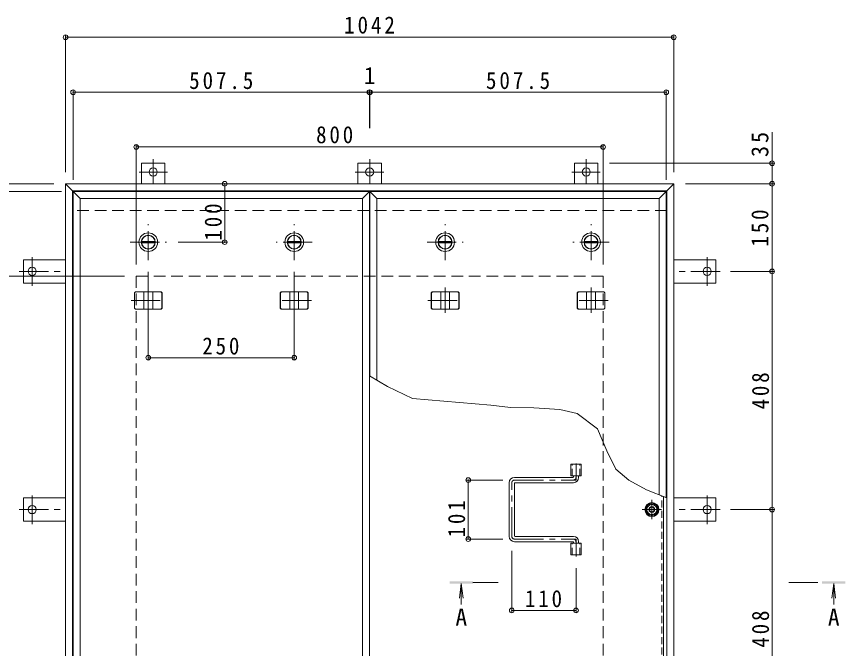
# Model space of a CAD drawing. Units: millimetres on the paper, enlarged 2 times, with parts at other scales. Extents: x -472 to 546, y -392 to 380.
# Drawn here: x -255.3 to 28.7, y 163.2 to 379.7 of the extents above; entities that cross this region are included whole.
import ezdxf
from ezdxf.enums import TextEntityAlignment as Align

# ---------------------------------------------------------------- set-up
doc = ezdxf.new("R2010")
doc.units = ezdxf.units.MM
doc.header["$LTSCALE"] = 2
doc.header["$PDMODE"] = 32
doc.header["$PDSIZE"] = 1.6
for name, pattern in [('CHAIN1', [8, 5, -1, 1, -1]), ('DASHED1', [1.8, 1.2, -0.6]), ('DASHED2', [3, 2, -1])]:
    doc.linetypes.add(name, pattern=pattern)
for name, color, linetype, lineweight in [('0-1_躯体', 2, 'CHAIN1', 9), ('0-2_仕上', 3, 'Continuous', 9), ('0-3_建具', 4, 'Continuous', 9), ('0-5_寸法', 4, 'Continuous', 9), ('0-6_ハッチ', 6, 'Continuous', 9), ('0-7', 2, 'Continuous', 9), ('0-A', 3, 'DASHED1', 9), ('0-C', 2, 'Continuous', 9), ('0-E', 3, 'Continuous', 9), ('0-F', 7, 'Continuous', 9)]:
    doc.layers.add(name, color=color, linetype=linetype, lineweight=lineweight)
doc.styles.add('ＭＳ ゴシック', font='')
doc.styles.get('ＭＳ ゴシック').set_extended_font_data('MS Gothic')

msp = doc.modelspace()

# ---------------------------------------------------------------- linework, layer by layer
at = {"layer": '0-1_躯体', "linetype": 'DASHED2'}
for p, q in [((-32.556, 313.181), (-236.156, 313.181)), ((-54.356, 290.781), (-214.356, 290.781)), ((-214.356, 130.781), (-214.356, 290.781)), ((-54.356, 130.781), (-54.356, 290.781))]:
    msp.add_line(p, q, dxfattribs=at)
at = {"layer": '0-1_躯体'}
for p, q in [((-210.206, 296.181), (-210.206, 308.581)), ((-160.206, 296.181), (-160.206, 308.581)), ((-108.506, 296.181), (-108.506, 308.581)), ((-58.506, 296.181), (-58.506, 308.581)), ((-216.406, 302.381), (-204.006, 302.381)), ((-154.006, 302.381), (-166.406, 302.381)), ((-114.706, 302.381), (-102.306, 302.381)), ((-52.306, 302.381), (-64.706, 302.381))]:
    msp.add_line(p, q, dxfattribs=at)
at = {"layer": '0-2_仕上'}
for p, q in [((-233.556, 317.381), (-235.956, 319.781)), ((-134.456, 319.781), (-235.956, 319.781)), ((-235.956, 319.781), (-235.956, 101.781)), ((-136.856, 317.381), (-134.456, 319.781)), ((-134.456, 101.781), (-134.456, 319.781)), ((-131.856, 317.381), (-134.256, 319.781)), ((-32.756, 319.781), (-134.256, 319.781)), ((-134.256, 319.781), (-134.256, 256.5)), ((-35.156, 317.381), (-32.756, 319.781)), ((-32.756, 214.935), (-32.756, 319.781)), ((-233.556, 317.381), (-136.856, 317.381)), ((-233.556, 104.181), (-233.556, 317.381)), ((-136.856, 317.381), (-136.856, 104.181)), ((-131.856, 317.381), (-35.156, 317.381)), ((-131.856, 255.085), (-131.856, 317.381)), ((-35.156, 317.381), (-35.156, 215.864)), ((-65.386, 222.281), (-65.386, 226.281)), ((-65.386, 226.281), (-61.926, 226.281)), ((-61.926, 222.281), (-61.926, 226.281)), ((-65.386, 222.281), (-61.926, 222.281)), ((-65.386, 195.281), (-65.386, 199.281)), ((-65.386, 199.281), (-61.926, 199.281)), ((-61.926, 195.281), (-61.926, 199.281)), ((-65.386, 195.281), (-61.926, 195.281))]:
    msp.add_line(p, q, dxfattribs=at)
at = {"layer": '0-2_仕上', "linetype": 'DASHED1'}
for p, q in [((-64.926, 222.281), (-64.926, 226.281)), ((-62.386, 222.281), (-62.386, 226.281)), ((-64.926, 195.281), (-64.926, 199.281)), ((-62.386, 195.281), (-62.386, 199.281))]:
    msp.add_line(p, q, dxfattribs=at)
at = {"layer": '0-3_建具'}
for p, q in [((-238.556, 322.381), (-236.156, 319.981)), ((-238.556, 322.381), (-30.156, 322.381)), ((-238.556, 322.381), (-238.556, 99.181)), ((-30.156, 322.381), (-32.556, 319.981)), ((-30.156, 99.181), (-30.156, 322.381)), ((-236.156, 319.981), (-32.556, 319.981)), ((-236.156, 319.981), (-236.156, 101.581)), ((-32.556, 101.581), (-32.556, 319.981)), ((-214.973, 284.981), (-214.626, 285.381)), ((-214.973, 279.781), (-214.973, 284.981)), ((-214.893, 284.981), (-214.973, 284.981)), ((-214.893, 284.981), (-214.546, 285.381)), ((-214.893, 279.781), (-214.893, 284.981)), ((-205.785, 285.381), (-214.626, 285.381)), ((-211.706, 279.381), (-211.706, 285.381)), ((-208.706, 279.381), (-208.706, 285.381)), ((-205.519, 284.981), (-205.865, 285.381)), ((-205.439, 284.981), (-205.785, 285.381)), ((-205.519, 279.781), (-205.519, 284.981)), ((-205.519, 284.981), (-205.439, 284.981)), ((-205.439, 279.781), (-205.439, 284.981)), ((-164.973, 284.981), (-164.626, 285.381)), ((-164.973, 279.781), (-164.973, 284.981)), ((-164.893, 284.981), (-164.973, 284.981)), ((-164.893, 284.981), (-164.546, 285.381)), ((-164.893, 279.781), (-164.893, 284.981)), ((-155.785, 285.381), (-164.626, 285.381)), ((-161.706, 279.381), (-161.706, 285.381)), ((-158.706, 279.381), (-158.706, 285.381)), ((-155.519, 284.981), (-155.865, 285.381)), ((-155.439, 284.981), (-155.785, 285.381)), ((-155.519, 279.781), (-155.519, 284.981)), ((-155.519, 284.981), (-155.439, 284.981)), ((-155.439, 279.781), (-155.439, 284.981)), ((-113.273, 284.981), (-112.926, 285.381)), ((-113.273, 279.781), (-113.273, 284.981)), ((-113.193, 284.981), (-113.273, 284.981)), ((-113.193, 284.981), (-112.846, 285.381)), ((-113.193, 279.781), (-113.193, 284.981)), ((-104.085, 285.381), (-112.926, 285.381)), ((-110.006, 279.381), (-110.006, 285.381)), ((-107.006, 279.381), (-107.006, 285.381)), ((-103.819, 284.981), (-104.165, 285.381)), ((-103.739, 284.981), (-104.085, 285.381)), ((-103.819, 279.781), (-103.819, 284.981)), ((-103.819, 284.981), (-103.739, 284.981)), ((-103.739, 279.781), (-103.739, 284.981)), ((-63.273, 284.981), (-62.926, 285.381)), ((-63.273, 279.781), (-63.273, 284.981)), ((-63.193, 284.981), (-63.273, 284.981)), ((-63.193, 284.981), (-62.846, 285.381)), ((-63.193, 279.781), (-63.193, 284.981)), ((-54.085, 285.381), (-62.926, 285.381)), ((-60.006, 279.381), (-60.006, 285.381)), ((-57.006, 279.381), (-57.006, 285.381)), ((-53.819, 284.981), (-54.165, 285.381)), ((-53.739, 284.981), (-54.085, 285.381)), ((-53.819, 279.781), (-53.819, 284.981)), ((-53.819, 284.981), (-53.739, 284.981)), ((-53.739, 279.781), (-53.739, 284.981)), ((-214.973, 279.781), (-214.626, 279.381)), ((-214.893, 279.781), (-214.973, 279.781)), ((-214.893, 279.781), (-214.546, 279.381)), ((-214.626, 279.381), (-205.785, 279.381)), ((-205.519, 279.781), (-205.865, 279.381)), ((-205.439, 279.781), (-205.785, 279.381)), ((-205.519, 279.781), (-205.439, 279.781)), ((-164.973, 279.781), (-164.626, 279.381)), ((-164.893, 279.781), (-164.973, 279.781)), ((-164.893, 279.781), (-164.546, 279.381)), ((-164.626, 279.381), (-155.785, 279.381)), ((-155.519, 279.781), (-155.865, 279.381)), ((-155.439, 279.781), (-155.785, 279.381)), ((-155.519, 279.781), (-155.439, 279.781)), ((-113.273, 279.781), (-112.926, 279.381)), ((-113.193, 279.781), (-113.273, 279.781)), ((-113.193, 279.781), (-112.846, 279.381)), ((-112.926, 279.381), (-104.085, 279.381)), ((-103.819, 279.781), (-104.165, 279.381)), ((-103.739, 279.781), (-104.085, 279.381)), ((-103.819, 279.781), (-103.739, 279.781)), ((-63.273, 279.781), (-62.926, 279.381)), ((-63.193, 279.781), (-63.273, 279.781)), ((-63.193, 279.781), (-62.846, 279.381)), ((-62.926, 279.381), (-54.085, 279.381)), ((-53.819, 279.781), (-54.165, 279.381)), ((-53.739, 279.781), (-54.085, 279.381)), ((-53.819, 279.781), (-53.739, 279.781))]:
    msp.add_line(p, q, dxfattribs=at)
at = {"layer": '0-3_建具', "linetype": 'CHAIN1'}
for p, q in [((-210.206, 286.804), (-210.206, 278.157)), ((-160.206, 286.804), (-160.206, 278.157)), ((-108.506, 286.804), (-108.506, 278.157)), ((-58.506, 286.804), (-58.506, 278.157)), ((-216.087, 282.381), (-204.324, 282.381)), ((-154.324, 282.381), (-166.087, 282.381)), ((-114.387, 282.381), (-102.624, 282.381)), ((-52.624, 282.381), (-64.387, 282.381))]:
    msp.add_line(p, q, dxfattribs=at)
at = {"layer": '0-5_寸法', "color": 7}
msp.add_line((3.548, 329.421), (3.548, 340.053), dxfattribs=at)
at = {"layer": '0-5_寸法'}
for p, q in [((-102.956, 185.405), (-103.609, 180.447)), ((-102.956, 185.405), (-102.956, 178.284)), ((-102.956, 185.405), (-102.303, 180.447)), ((24.656, 185.405), (24.004, 180.447)), ((24.656, 185.405), (25.309, 180.447)), ((24.656, 185.405), (24.656, 178.284))]:
    msp.add_line(p, q, dxfattribs=at)
at = {"layer": '0-5_寸法', "linetype": 'CHAIN1'}
for p, q in [((-90.356, 185.805), (-98.956, 185.805)), ((9.258, 185.805), (20.656, 185.805))]:
    msp.add_line(p, q, dxfattribs=at)
at = {"layer": '0-5_寸法', "color": 7}
for points in [[(-119.629, 248.852), (-128.203, 252.931), (-134.456, 256.618)], [(-32.556, 214.857), (-39.464, 217.533), (-45.511, 220.817), (-50.025, 224.665), (-53.096, 230.954), (-56.259, 238.446), (-63.252, 243.691), (-69.245, 245.023), (-78.069, 245.689), (-86.144, 245.772), (-92.803, 246.521), (-119.629, 248.852)]]:
    msp.add_lwpolyline(points, dxfattribs=at)
at = {"layer": '0-5_寸法'}
for points in [[(-106.956, 185.405), (-106.956, 186.205), (-98.956, 185.405), (-98.956, 186.205)], [(28.656, 185.405), (28.656, 186.205), (20.656, 185.405), (20.656, 186.205)]]:
    msp.add_solid(points, dxfattribs=at)
at = {"layer": '0-6_ハッチ', "linetype": 'CHAIN1'}
for p, q in [((-63.656, 226.557), (-63.656, 220.881)), ((-85.656, 201.583), (-85.656, 219.979)), ((-84.754, 220.881), (-63.656, 220.881)), ((-84.754, 200.681), (-63.656, 200.681)), ((-63.656, 194.703), (-63.656, 200.681))]:
    msp.add_line(p, q, dxfattribs=at)
at = {"layer": '0-6_ハッチ'}
for p, q in [((-64.756, 221.781), (-84.756, 221.781)), ((-64.556, 221.981), (-64.556, 222.281)), ((-62.756, 221.781), (-62.756, 222.281)), ((-86.556, 201.581), (-86.556, 219.981)), ((-84.756, 201.781), (-84.756, 219.781)), ((-84.556, 219.981), (-64.556, 219.981)), ((-64.756, 199.781), (-84.756, 199.781)), ((-84.556, 201.581), (-64.556, 201.581)), ((-64.556, 199.581), (-64.556, 199.281)), ((-62.756, 199.781), (-62.756, 199.281))]:
    msp.add_line(p, q, dxfattribs=at)
msp.add_circle((-37.656, 210.781), 2.1, dxfattribs=at)
for centre, radius, start, end in [((-84.756, 219.981), 1.8, 90, 180), ((-64.756, 221.981), 0.2, 270, 0), ((-64.556, 221.781), 1.8, 270, 0), ((-84.556, 219.781), 0.2, 90, 180), ((-84.556, 201.781), 0.2, 180, 270), ((-84.756, 201.581), 1.8, 180, 270), ((-64.756, 199.581), 0.2, 0, 90), ((-64.556, 199.781), 1.8, 0, 90)]:
    msp.add_arc(centre, radius, start, end, dxfattribs=at)
at = {"layer": '0-6_ハッチ', "linetype": 'CHAIN1'}
for centre, radius, start, end in [((-64.556, 221.781), 0.9, 270.29569, 0), ((-84.754, 219.979), 0.902, 90, 180), ((-84.754, 201.583), 0.902, 180, 270), ((-64.556, 199.781), 0.9, 0, 89.70431)]:
    msp.add_arc(centre, radius, start, end, dxfattribs=at)
at = {"layer": '0-7', "linetype": 'CHAIN1'}
for p, q in [((-37.656, 214.095), (-37.656, 207.467)), ((-34.342, 210.781), (-40.97, 210.781))]:
    msp.add_line(p, q, dxfattribs=at)
at = {"layer": '0-7'}
msp.add_lwpolyline([(-39.356, 211.762), (-37.656, 212.744), (-35.956, 211.762), (-35.956, 209.799), (-37.656, 208.818), (-39.356, 209.799)], close=True, dxfattribs=at)
at = {"layer": '0-7', "color": 134, "lineweight": 5}
msp.add_circle((-37.656, 210.781), 2.4, dxfattribs=at)
at = {"layer": '0-7'}
msp.add_circle((-37.656, 210.781), 1.7, dxfattribs=at)
at = {"layer": '0-7', "color": 5, "lineweight": 5}
for radius in [1, 0.838]:
    msp.add_circle((-37.656, 210.781), radius, dxfattribs=at)
at = {"layer": '0-A'}
msp.add_line((-34.296, 110.721), (-34.296, 215.531), dxfattribs=at)
at = {"layer": '0-A', "linetype": 'Continuous'}
msp.add_line((-33.656, 110.081), (-33.656, 215.283), dxfattribs=at)
at = {"layer": '0-C', "color": 4}
for p, q in [((-212.492, 302.631), (-207.919, 302.631)), ((-212.492, 302.131), (-207.919, 302.131)), ((-162.492, 302.631), (-157.919, 302.631)), ((-162.492, 302.131), (-157.919, 302.131)), ((-110.792, 302.631), (-106.219, 302.631)), ((-110.792, 302.131), (-106.219, 302.131)), ((-60.792, 302.631), (-56.219, 302.631)), ((-60.792, 302.131), (-56.219, 302.131))]:
    msp.add_line(p, q, dxfattribs=at)
at = {"layer": '0-C'}
for centre, radius in [((-210.206, 302.381), 3.2), ((-210.206, 302.381), 2.4), ((-210.206, 302.381), 2.35), ((-160.206, 302.381), 3.2), ((-160.206, 302.381), 2.4), ((-160.206, 302.381), 2.35), ((-108.506, 302.381), 3.2), ((-108.506, 302.381), 2.4), ((-108.506, 302.381), 2.35), ((-58.506, 302.381), 3.2), ((-58.506, 302.381), 2.4), ((-58.506, 302.381), 2.35)]:
    msp.add_circle(centre, radius, dxfattribs=at)
at = {"layer": '0-C', "color": 4}
for centre in [(-210.206, 302.381), (-160.206, 302.381), (-108.506, 302.381), (-58.506, 302.381)]:
    msp.add_circle(centre, 2.3, dxfattribs=at)
at = {"layer": '0-E', "linetype": 'CHAIN1'}
for p, q in [((-208.556, 330.853), (-208.556, 322.381)), ((-134.356, 330.853), (-134.356, 322.381)), ((-60.156, 330.853), (-60.156, 322.381)), ((-203.588, 326.421), (-213.365, 326.421)), ((-139.324, 326.421), (-129.546, 326.421)), ((-65.124, 326.421), (-55.347, 326.421)), ((-249.996, 287.413), (-249.996, 297.19)), ((-18.716, 287.413), (-18.716, 297.19)), ((-254.428, 292.381), (-238.556, 292.381)), ((-14.284, 292.381), (-30.156, 292.381)), ((-249.996, 205.813), (-249.996, 215.59)), ((-18.716, 205.813), (-18.716, 215.59)), ((-254.428, 210.781), (-238.556, 210.781)), ((-14.284, 210.781), (-30.156, 210.781))]:
    msp.add_line(p, q, dxfattribs=at)
at = {"layer": '0-E'}
for p, q in [((-204.556, 329.421), (-212.556, 329.421)), ((-212.556, 322.381), (-212.556, 329.421)), ((-204.556, 322.381), (-204.556, 329.421)), ((-138.356, 329.421), (-130.356, 329.421)), ((-138.356, 322.381), (-138.356, 329.421)), ((-130.356, 322.381), (-130.356, 329.421)), ((-64.156, 329.421), (-56.156, 329.421)), ((-64.156, 322.381), (-64.156, 329.421)), ((-56.156, 322.381), (-56.156, 329.421)), ((-252.996, 288.381), (-252.996, 296.381)), ((-238.556, 296.381), (-252.996, 296.381)), ((-30.156, 296.381), (-15.716, 296.381)), ((-15.716, 288.381), (-15.716, 296.381)), ((-238.556, 288.381), (-252.996, 288.381)), ((-30.156, 288.381), (-15.716, 288.381)), ((-252.996, 206.781), (-252.996, 214.781)), ((-238.556, 214.781), (-252.996, 214.781)), ((-30.156, 214.781), (-15.716, 214.781)), ((-15.716, 206.781), (-15.716, 214.781)), ((-238.556, 206.781), (-252.996, 206.781)), ((-30.156, 206.781), (-15.716, 206.781))]:
    msp.add_line(p, q, dxfattribs=at)
for centre in [(-208.556, 326.421), (-134.356, 326.421), (-60.156, 326.421), (-249.996, 292.381), (-18.716, 292.381), (-249.996, 210.781), (-18.716, 210.781)]:
    msp.add_circle(centre, 1.4, dxfattribs=at)
at = {"layer": '0-F'}
for p, q in [((-238.556, 373.166), (-238.556, 326.381)), ((-238.556, 372.566), (-30.156, 372.566)), ((-30.156, 373.166), (-30.156, 326.381)), ((-235.956, 354.364), (-235.956, 323.781)), ((-235.956, 353.764), (-134.456, 353.764)), ((-134.456, 354.364), (-134.456, 341.459)), ((-134.456, 353.764), (-134.256, 353.764)), ((-134.256, 354.364), (-134.256, 341.459)), ((-134.256, 353.764), (-32.756, 353.764)), ((-32.756, 354.364), (-32.756, 323.781)), ((-214.356, 335.587), (-214.356, 294.781)), ((-54.356, 335.587), (-54.356, 294.781)), ((-214.356, 334.987), (-54.356, 334.987)), ((4.148, 329.421), (-52.156, 329.421)), ((3.548, 322.381), (3.548, 329.421)), ((-306.436, 322.381), (-242.556, 322.381)), ((-184.022, 322.381), (-184.022, 302.381)), ((4.148, 322.381), (-26.156, 322.381)), ((3.548, 322.381), (3.548, 292.381)), ((-286.147, 319.781), (-239.956, 319.781)), ((-183.422, 302.381), (-200.006, 302.381)), ((-266.257, 290.781), (-218.356, 290.781)), ((-210.206, 262.215), (-210.206, 292.181)), ((-160.206, 262.215), (-160.206, 292.181)), ((4.148, 292.381), (-10.684, 292.381)), ((3.548, 292.381), (3.548, 210.781)), ((-210.206, 262.815), (-160.206, 262.815)), ((-101.193, 220.881), (-88.754, 220.881)), ((-100.593, 220.881), (-100.593, 200.681)), ((4.148, 210.781), (-10.684, 210.781)), ((3.548, 210.781), (3.548, 129.181)), ((-101.193, 200.681), (-88.754, 200.681)), ((-85.656, 175.651), (-85.656, 196.681)), ((-63.656, 175.651), (-63.656, 190.703)), ((-63.656, 176.251), (-85.656, 176.251))]:
    msp.add_line(p, q, dxfattribs=at)
for p in [(-238.556, 372.566), (-30.156, 372.566), (-235.956, 353.764), (-134.456, 353.764), (-134.256, 353.764), (-32.756, 353.764), (-214.356, 334.987), (-54.356, 334.987), (3.548, 329.421), (-184.022, 322.381), (3.548, 322.381), (-184.022, 302.381), (3.548, 292.381), (-210.206, 262.815), (-160.206, 262.815), (-100.593, 220.881), (3.548, 210.781), (-100.593, 200.681), (-85.656, 176.251), (-63.656, 176.251)]:
    msp.add_point(p, dxfattribs=at)

# ---------------------------------------------------------------- texts
at = {"layer": '0-5_寸法', "color": 2, "style": 'ＭＳ ゴシック'}
for p in [(-104.956, 169.265), (22.656, 169.265)]:
    msp.add_text('A', height=5.865, dxfattribs=at).set_placement(p, align=Align.BOTTOM_LEFT)
at = {"layer": '0-F', "color": 2, "style": 'ＭＳ ゴシック'}
msp.add_text('1', height=5.865, dxfattribs=at).set_placement((-136.356, 354.764), align=Align.BOTTOM_LEFT)
at = {"layer": '0-F', "color": 2, "char_height": 5.865, "attachment_point": 7, "style": 'ＭＳ ゴシック'}
for s, insert in [('\\T1.28;\\W0.9;1042', (-143.106, 373.766)), ('\\T1.28;\\W0.9;507.5', (-196.206, 354.764)), ('\\T1.28;\\W0.9;507.5', (-94.506, 354.764)), ('\\T1.27;\\W0.9;800', (-152.712, 336.187)), ('\\T1.27;\\W0.9;250', (-191.706, 263.815)), ('\\T1.27;\\W0.9;110', (-81.156, 177.251))]:
    msp.add_mtext(s, dxfattribs=dict(at, insert=insert))
at = {"layer": '0-F', "color": 2, "char_height": 5.865, "attachment_point": 7, "rotation": 90, "style": 'ＭＳ ゴシック'}
for s, insert in [('\\T1.27;\\W0.95;35', (2.348, 331.553)), ('\\T1.27;\\W0.9;100', (-184.982, 302.937)), ('\\T1.27;\\W0.9;150', (2.348, 300.881)), ('\\T1.27;\\W0.9;408', (2.548, 245.081)), ('\\T1.27;\\W0.9;101', (-101.593, 201.237)), ('\\T1.27;\\W0.9;408', (2.548, 163.481))]:
    msp.add_mtext(s, dxfattribs=dict(at, insert=insert))

doc.saveas('drawing.dxf')
